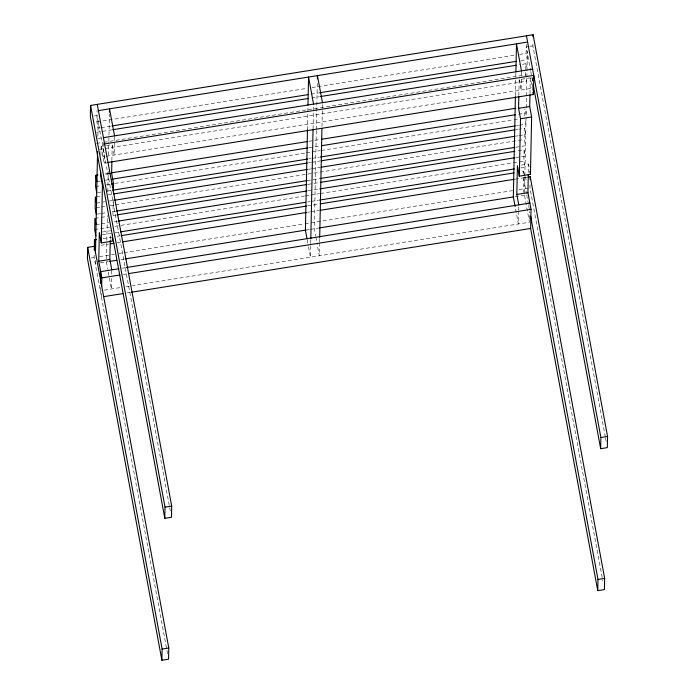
<?xml version="1.0" encoding="UTF-8"?>
<svg xmlns="http://www.w3.org/2000/svg" width="695" height="695" viewBox="0 0 695 695"><rect width="100%" height="100%" fill="white"/><g stroke="black" fill="none" stroke-linecap="round" stroke-linejoin="round"><path stroke-width="0.52" stroke-dasharray="3.48 2.61" d="M167.573 653.856L94.112 257.471L94.173 254.37M100.184 127.819L98.047 128.158L96.883 121.912L97.118 110.462M95.267 263.718L95.371 258.557M97.873 136.489L98.212 119.905M100.923 154.907L101.096 146.402L105.145 145.759M100.28 290.771L100.367 286.522M103.312 142.988L103.025 156.809L105.171 156.471M101.435 297.017L101.566 290.64M106.326 162.717L104.181 163.056L104.398 152.422M106.448 258.705L106.804 241.452M106.83 240.374L107.334 215.58M107.821 191.855L108.238 171.37M108.576 155.202L108.837 142.267M108.863 141.181L109.41 114.232M110.279 239.254L110.366 234.997M111.886 160.58L112.216 144.63L106.153 145.594M111.617 278.365L111.4 288.998L107.925 270.259M111.704 274.108L111.773 270.92M112.911 215.155L113.25 198.909M114.519 136.958L114.145 155.037L112.216 144.63M307.468 129.878L307.954 106.161M310.787 239.957L310.43 257.202L308.502 246.794M313.054 128.905L313.523 106.266M316.321 130.617L314.314 228.724L315.66 236.013M316.338 129.539L317.294 83.174M319.587 242.842L319.326 255.786L317.007 243.293M319.613 241.764L319.674 238.533M321.976 126.403L322.463 102.686M515.412 95.589L515.794 77.258M515.812 76.181L515.881 72.949M518.844 95.571L519.174 79.621L530.285 77.849L532.605 90.341M518.618 211.237L518.357 223.99L515.073 206.302M518.635 210.168L518.722 205.92M521.32 79.404L521.102 90.029L519.174 79.621M521.406 75.147L521.493 70.899M523.535 177.564L523.3 188.91L529.477 222.218L132.389 285.645M523.622 173.437L523.656 171.37L520.451 171.882M520.746 167.929L525.029 167.252L523.874 161.005L524.1 149.842L515.542 151.206M515.838 147.262L525.472 145.715L524.317 139.478L524.543 128.314L519.191 129.166M524.795 115.917L524.942 108.811M105.093 148.495L526.793 81.133L525.637 74.886L525.863 63.723L519.443 64.748M520.816 60.63L527.236 59.605L526.08 53.359L526.289 43.038M524.838 176.739L524.456 195.156L513.336 196.937M524.855 175.748L526.228 108.907M526.245 107.829L526.471 97.048M526.489 95.971L526.853 78.083M526.88 77.076L527.401 51.343M528.348 172.473L528.521 163.968L521.45 165.097M529.964 93.799L530.285 77.849M530.033 184.8L529.972 187.85L602.843 581.037M605.362 436.973L532.883 45.913L532.961 41.856M529.538 219.029L529.694 211.584M532.44 77.623L532.214 88.256L106.239 156.297M94.155 115.996L97.013 115.535L169.493 506.594M529.069 46.522L526.211 46.982L530.554 70.421M530.024 46.374L532.883 45.913M96.883 121.912L306.669 88.404M312.02 87.553L515.377 55.07M519.66 54.384L526.08 53.359M101.253 127.645L110.887 126.108M311.03 94.138L318.527 92.939M96.675 132.285L111.66 129.887M311.803 97.917L319.3 96.718M97.83 138.522L102.113 137.845M96.449 143.448L102.869 142.414M103.937 142.249L525.637 74.886M99.741 149.347L104.024 148.661M105.423 173.802L108.637 173.29M308.78 141.32L320.551 139.434M105.562 174.306L109.61 173.654M96.953 181.586L100.158 181.074M105.51 180.214L109.793 179.536M308.867 147.731L320.638 145.854M518.652 114.223L526.141 113.024L525.368 108.863M95.562 186.503L100.914 185.652M106.483 184.87L110.548 184.106M114.831 183.428L305.34 152.996M306.417 152.822L310.691 152.136M311.768 151.97L320.326 150.598M321.394 150.433L512.98 119.827M514.048 119.653L519.4 118.802M97.787 192.576L101.001 192.063M107.421 191.038L111.704 190.352M308.641 158.894L310.778 158.556M311.855 158.382L319.344 157.183M516.281 125.725L518.418 125.387M519.486 125.213L525.915 124.188L525.142 120.026M96.423 196.694L100.706 196.016M108.194 194.817L112.477 194.131M308.337 162.847L310.483 162.508M311.551 162.335L320.117 160.962M515.977 129.678L518.122 129.339M96.509 203.114L105.067 201.741M109.35 201.064L113.633 200.377M308.432 169.259L310.569 168.92M311.638 168.746L320.204 167.382M516.064 136.098L518.209 135.751M519.278 135.586L525.698 134.552L524.543 128.314M96.197 207.857L100.471 207.179M101.548 207.006L104.754 206.493M110.105 205.642L114.388 204.956M115.457 204.782L524.317 139.478M97.352 214.103L100.558 213.591M101.635 213.417L106.987 212.566M112.338 211.714L115.544 211.202M307.129 180.596L319.969 178.546M94.911 218.395L100.262 217.544M101.331 217.37L107.751 216.345M113.103 215.493L116.317 214.981M307.902 184.375L319.674 182.498M96.066 224.641L100.349 223.955M101.418 223.79L108.907 222.591M114.258 221.74L117.472 221.219M307.989 190.795L318.692 189.083M515.629 157.626L525.255 156.088L524.1 149.842M94.685 229.559L109.662 227.169M115.014 226.309L304.462 196.051M305.531 195.877L309.814 195.199M310.882 195.026L319.448 193.662M320.517 193.488L512.102 162.882M513.171 162.717L518.522 161.857M519.591 161.692L523.874 161.005M102.365 232.034L110.453 230.749M102.261 234.78L110.826 233.416M115.101 232.729L119.384 232.043M307.755 201.958L309.901 201.611M310.969 201.446L318.458 200.247M103.034 238.559L111.591 237.195M116.942 236.335L120.157 235.822M307.459 205.902L319.231 204.026M528.296 176.99L523.526 177.746L526.489 193.731M100.975 245.318L108.472 244.119M117.029 242.755L121.312 242.069M307.546 212.323L309.683 211.975M310.761 211.81L319.318 210.437M515.186 179.154L524.821 177.616M91.254 257.923L94.112 257.471M99.463 256.611L114.449 254.222M118.723 253.536L123.006 252.85M124.075 252.685L303.889 223.964M304.957 223.79L512.597 190.621M519.017 189.596L528.07 188.154M100.323 262.91L108.107 261.659M120.956 259.609L124.162 259.096M306.399 229.984L309.371 229.515M310.352 229.359L317.893 228.151M122.077 268.218L126.36 267.532M123.241 274.464L126.447 273.943M104.328 290.128L120.617 287.522M125.969 286.67L131.32 285.81M127.124 292.916L130.339 292.404M605.553 438.041L606.344 442.298M530.754 71.489L532.526 81.08M525.863 63.723L527.019 69.969M528.521 163.968L529.103 167.087M525.481 176.747L526.054 179.875M523.656 171.37L524.43 175.531M526.688 194.8L528.469 204.391M528.66 205.451L529.451 209.716M315.851 237.047L316.816 242.251M307.147 239.514L308.311 245.752M169.693 507.663L170.284 510.86M101.096 146.402L104.181 163.056M106.387 261.937L107.734 269.226"/><path stroke-width="1.04" d="M87.666 247.368L87.44 258.531L161.892 660.25L168.564 659.181L168.789 648.018L94.338 246.308L87.666 247.368L162.117 649.087L161.892 660.25M533.317 85.337L600.662 448.692L607.334 447.632L607.56 436.469L533.108 34.75L90.576 105.44L90.35 116.604L164.802 518.314L171.474 517.254L171.7 506.09L97.248 104.372M94.259 250.243L94.468 239.923L96.605 239.584M97.934 175.001L95.788 175.34L95.562 186.503L96.718 192.75M95.476 253.397L97.561 151.588M101.652 286.383L101.835 277.878L98.742 261.224L99.333 232.521L101.261 242.929L112.382 241.156L112.512 234.649M100.593 170.857L100.506 175.114L102.434 185.522L101.261 242.929M100.436 283.334L100.671 271.632L118.871 268.73M109.454 112.077L109.523 108.837L114.536 135.899M111.791 269.86L109.862 259.452L110.253 240.314M113.381 192.411L113.554 183.741L111.626 173.333L111.869 161.64M164.802 518.314L165.028 507.15L90.576 105.44M307.468 129.878L305.418 230.149L306.955 238.472M307.981 105.084L308.554 77.049L313.567 104.111M310.804 238.871L313.037 129.982M317.38 78.865L317.45 75.625L322.463 102.686M319.7 237.455L321.933 128.558M515.395 96.666L513.336 196.937L515.073 206.302M515.899 71.872L516.472 43.837L521.493 70.899M518.748 204.851L516.819 194.444L517.401 165.74L519.33 176.148L530.45 174.376L531.632 116.96L529.703 106.552L529.938 94.859M519.33 176.148L520.512 118.741L518.583 108.333L518.818 96.631M131.407 292.23L530.632 228.464L531.023 209.325L527.939 192.671L528.304 174.601M530.137 179.727L530.198 176.686L528.296 176.99M533.065 36.783L533.108 34.75M107.395 162.543L533.378 94.503L533.769 75.364L104.571 143.917M530.198 176.686L604.65 578.396L604.424 589.56L597.752 590.628L597.987 579.465L530.641 216.11M600.662 448.692L600.888 437.529L526.436 35.819M98.403 110.618L527.592 42.056M111.956 125.934L307.824 94.65M319.596 92.765L516.533 61.308M112.729 129.713L308.597 98.429M320.369 96.553L516.229 65.261M103.416 137.671L532.613 69.118M111.843 172.777L307.711 141.485M321.629 139.269L515.351 108.324M109.61 173.654L111.626 173.333M518.583 108.333L529.703 106.552M111.93 179.188L307.798 147.905M321.716 145.681L515.438 114.736M111.539 184.062L113.554 183.741M520.512 118.741L531.632 116.96M112.772 190.178L307.572 159.068M320.412 157.018L515.212 125.899M113.546 193.966L307.268 163.021M321.186 160.797L514.908 129.852M114.701 200.203L307.355 169.432M321.272 167.208L514.995 136.263M116.612 211.028L307.129 180.596M321.047 178.372L514.769 147.427M117.386 214.807L306.834 184.549M320.743 182.325L514.465 151.38M118.541 221.053L306.921 190.96M319.761 188.91L514.552 157.791M120.452 231.869L305.618 202.297M319.535 200.073L514.326 168.954M121.225 235.648L306.391 206.076M320.299 203.852L514.031 172.907M110.609 243.78L113.824 243.267M122.381 241.895L306.478 212.488M320.386 210.272L514.118 179.327M98.742 261.224L109.862 259.452M516.819 194.444L527.939 192.671M109.185 261.494L116.673 260.295M125.239 258.922L306.113 230.036M318.962 227.986L513.753 196.867M126.36 267.532L529.868 203.079M101.835 277.878L120.026 274.977M128.592 273.604L531.023 209.325M103.581 296.678L122.841 293.594M165.028 507.15L171.7 506.09M600.888 437.529L607.56 436.469M162.117 649.087L168.789 648.018M597.987 579.465L604.65 578.396M532.987 92.418L533.378 94.503M529.877 171.248L530.45 174.376M530.606 228.342L597.752 590.628M95.788 175.34L96.953 181.586M96.509 203.114L95.354 196.867L95.119 208.031L96.284 214.277M96.066 224.641L94.911 218.395L94.685 229.559L95.84 235.805M94.468 239.923L95.623 246.169"/></g></svg>
